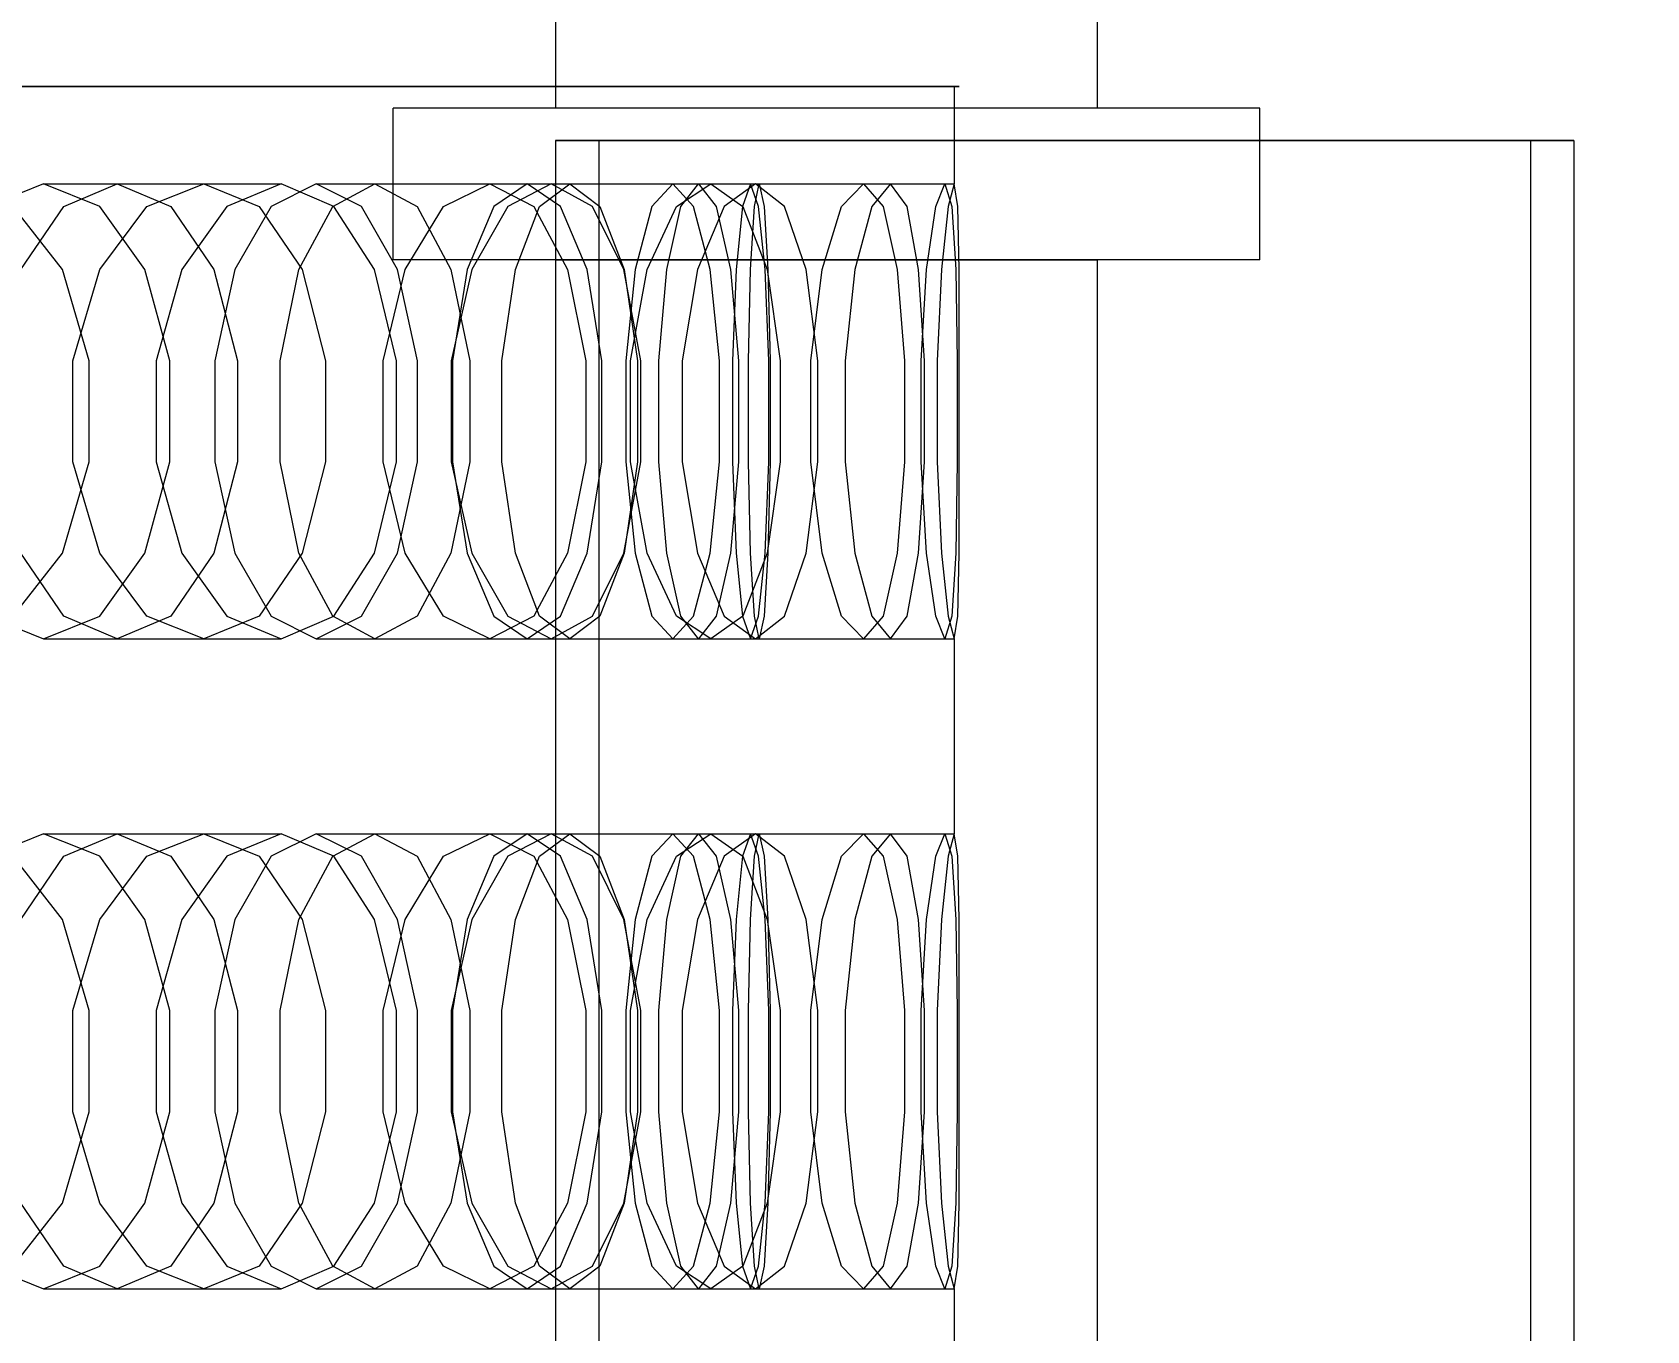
# Model space of a CAD drawing. Header units: millimetres. Extents: x -1970 to 34302, y -65268 to 6837.
# Drawn here: x 26434.9 to 26583.9, y -17914.9 to -17795 of the extents above; entities that cross this region are included whole.
import ezdxf

# ---------------------------------------------------------------- set-up
doc = ezdxf.new("R2010")
doc.units = ezdxf.units.MM
doc.layers.add('COTAS_P', color=1, linetype='Continuous', lineweight=0)
doc.layers.add('superior_briquetadora', color=7, linetype='Continuous', lineweight=0)
doc.dimstyles.new('R19_100', dxfattribs={"dimtxt": 250, "dimasz": 150, "dimexe": 150, "dimexo": 80, "dimgap": 100, "dimtad": 1, "dimtih": 1, "dimtoh": 1, "dimdsep": 46, "dimcen": 0.09, "dimadec": 0, "dimazin": 0, "dimtfac": 1, "dimtdec": 4, "dimtofl": 0, "dimtmove": 0, "dimatfit": 3, "dimfxl": 1, "dimtolj": 1, "dimtzin": 0, "dimarcsym": 0})

# ---------------------------------------------------------------- blocks, each defined once
blk = doc.blocks.new('*D23')
at = {"layer": 'COTAS_P', "color": 0, "lineweight": -2, "transparency": 16777216}
for p, q in [((25128.19, -17920), (25128.19, -16950)), ((27628.19, -17920), (27628.19, -16950)), ((25278.19, -17100), (27478.19, -17100))]:
    blk.add_line(p, q, dxfattribs=at)
at = {"layer": 'COTAS_P', "color": 0, "transparency": 16777216}
for points in [[(25278.19, -17075), (25278.19, -17125), (25128.19, -17100)], [(27478.19, -17075), (27478.19, -17125), (27628.19, -17100)]]:
    blk.add_solid(points, dxfattribs=at)
at = {"layer": 'Defpoints', "color": 0, "transparency": 16777216}
for p in [(27628.19, -17100), (25128.19, -18000), (27628.19, -18000)]:
    blk.add_point(p, dxfattribs=at)

msp = doc.modelspace()

# ---------------------------------------------------------------- linework, layer by layer
at = {"layer": 'superior_briquetadora'}
for p, q in [((26483.187, -17790), (26483.187, -17802)), ((26533.187, -17790), (26533.187, -17802)), ((26425.404, -17800), (26437.988, -17800)), ((26438.748, -17800), (26426.214, -17800)), ((26437.988, -17800), (26449.776, -17800)), ((26450.485, -17800), (26438.748, -17800)), ((26449.776, -17800), (26460.738, -17800)), ((26461.395, -17800), (26450.485, -17800)), ((26460.738, -17800), (26470.847, -17800)), ((26471.45, -17800), (26461.395, -17800)), ((26470.847, -17800), (26480.076, -17800)), ((26480.623, -17800), (26471.45, -17800)), ((26480.076, -17800), (26488.402, -17800)), ((26488.892, -17800), (26480.623, -17800)), ((26488.402, -17800), (26495.804, -17800)), ((26496.235, -17800), (26488.892, -17800)), ((26495.804, -17800), (26502.261, -17800)), ((26502.633, -17800), (26496.235, -17800)), ((26502.261, -17800), (26507.759, -17800)), ((26508.07, -17800), (26502.633, -17800)), ((26507.759, -17800), (26512.282, -17800)), ((26512.532, -17800), (26508.07, -17800)), ((26512.282, -17800), (26515.819, -17800)), ((26516.007, -17800), (26512.532, -17800)), ((26515.819, -17800), (26518.361, -17800)), ((26518.486, -17800), (26516.007, -17800)), ((26518.361, -17800), (26519.901, -17800)), ((26519.964, -17800), (26518.486, -17800)), ((26519.901, -17800), (26520.436, -17800)), ((26520.436, -17800), (26519.964, -17800)), ((26519.964, -17800), (26519.964, -17809)), ((26468.187, -17816), (26468.187, -17802)), ((26548.187, -17802), (26468.187, -17802)), ((26485.662, -17802), (26483.187, -17802)), ((26492.599, -17802), (26485.662, -17802)), ((26502.624, -17802), (26492.599, -17802)), ((26513.75, -17802), (26502.624, -17802)), ((26523.774, -17802), (26513.75, -17802)), ((26530.711, -17802), (26523.774, -17802)), ((26533.187, -17802), (26530.711, -17802)), ((26548.187, -17816), (26548.187, -17802)), ((26483.187, -17805), (26483.187, -18195)), ((26487.187, -17805), (26483.187, -17805)), ((26483.187, -17805), (26573.187, -17805)), ((26487.187, -17805), (26487.187, -18195)), ((26577.187, -17805), (26487.187, -17805)), ((26573.187, -17805), (26573.187, -18195)), ((26573.187, -17805), (26577.187, -17805)), ((26577.187, -17805), (26577.187, -18195)), ((26435.92, -17809), (26430.735, -17811.08)), ((26435.92, -17809), (26450.721, -17809)), ((26441.106, -17811.08), (26435.92, -17809)), ((26437.787, -17811.08), (26442.724, -17809)), ((26442.724, -17809), (26457.852, -17809)), ((26442.724, -17809), (26447.662, -17811.08)), ((26445.448, -17811.08), (26450.721, -17809)), ((26450.721, -17809), (26455.82, -17811.08)), ((26457.852, -17809), (26452.826, -17811.08)), ((26461.088, -17809), (26456.925, -17811.08)), ((26462.701, -17811.08), (26457.852, -17809)), ((26461.088, -17809), (26477.099, -17809)), ((26465.251, -17811.08), (26461.088, -17809)), ((26462.609, -17811.08), (26466.505, -17809)), ((26466.505, -17809), (26482.776, -17809)), ((26466.505, -17809), (26470.4, -17811.08)), ((26472.842, -17811.08), (26477.099, -17809)), ((26477.099, -17809), (26481.169, -17811.08)), ((26480.559, -17809), (26477.49, -17811.08)), ((26482.776, -17809), (26478.785, -17811.08)), ((26480.559, -17809), (26497.507, -17809)), ((26483.629, -17811.08), (26480.559, -17809)), ((26481.709, -17811.08), (26484.496, -17809)), ((26486.577, -17811.08), (26482.776, -17809)), ((26484.496, -17809), (26501.633, -17809)), ((26484.496, -17809), (26487.283, -17811.08)), ((26494.002, -17809), (26492.078, -17811.08)), ((26494.002, -17809), (26511.596, -17809)), ((26495.925, -17811.08), (26494.002, -17809)), ((26494.338, -17811.08), (26497.507, -17809)), ((26494.76, -17811.08), (26496.391, -17809)), ((26496.391, -17809), (26514.1, -17809)), ((26496.391, -17809), (26498.022, -17811.08)), ((26497.507, -17809), (26500.477, -17811.08)), ((26501.633, -17809), (26498.745, -17811.08)), ((26501.185, -17809), (26500.44, -17811.08)), ((26501.185, -17809), (26519.125, -17809)), ((26501.929, -17811.08), (26501.185, -17809)), ((26501.539, -17811.08), (26501.986, -17809)), ((26504.32, -17811.08), (26501.633, -17809)), ((26501.986, -17809), (26519.964, -17809)), ((26501.986, -17809), (26502.433, -17811.08)), ((26509.569, -17811.08), (26511.596, -17809)), ((26511.596, -17809), (26513.416, -17811.08)), ((26514.1, -17809), (26512.365, -17811.08)), ((26515.627, -17811.08), (26514.1, -17809)), ((26518.274, -17811.08), (26519.125, -17809)), ((26519.125, -17809), (26519.764, -17811.08)), ((26519.964, -17809), (26519.411, -17811.08)), ((26520.305, -17811.08), (26519.964, -17809)), ((26437.648, -17816.906), (26433.102, -17811.08)), ((26433.827, -17816.907), (26437.787, -17811.08)), ((26441.095, -17816.906), (26445.448, -17811.08)), ((26445.264, -17816.907), (26441.106, -17811.08)), ((26447.662, -17811.08), (26451.621, -17816.907)), ((26452.826, -17811.08), (26448.667, -17816.906)), ((26456.925, -17811.08), (26453.586, -17816.907)), ((26455.82, -17811.08), (26459.782, -17816.906)), ((26459.485, -17816.907), (26462.609, -17811.08)), ((26466.46, -17816.906), (26462.701, -17811.08)), ((26468.59, -17816.907), (26465.251, -17811.08)), ((26469.292, -17816.906), (26472.842, -17811.08)), ((26470.4, -17811.08), (26473.524, -17816.907)), ((26477.49, -17811.08), (26475.028, -17816.907)), ((26478.785, -17811.08), (26475.446, -17816.906)), ((26479.474, -17816.907), (26481.709, -17811.08)), ((26481.169, -17811.08), (26484.295, -17816.906)), ((26486.091, -17816.907), (26483.629, -17811.08)), ((26489.485, -17816.906), (26486.577, -17811.08)), ((26487.283, -17811.08), (26489.518, -17816.907)), ((26492.078, -17811.08), (26490.536, -17816.907)), ((26491.652, -17816.906), (26494.338, -17811.08)), ((26493.452, -17816.907), (26494.76, -17811.08)), ((26497.468, -17816.907), (26495.925, -17811.08)), ((26498.745, -17811.08), (26496.283, -17816.906)), ((26498.022, -17811.08), (26499.33, -17816.907)), ((26500.44, -17811.08), (26499.843, -17816.907)), ((26500.477, -17811.08), (26502.715, -17816.906)), ((26501.18, -17816.907), (26501.539, -17811.08)), ((26502.527, -17816.907), (26501.929, -17811.08)), ((26502.433, -17811.08), (26502.791, -17816.907)), ((26506.328, -17816.906), (26504.32, -17811.08)), ((26507.794, -17816.906), (26509.569, -17811.08)), ((26512.365, -17811.08), (26510.823, -17816.906)), ((26513.416, -17811.08), (26514.726, -17816.906)), ((26516.701, -17816.906), (26515.627, -17811.08)), ((26517.44, -17816.906), (26518.274, -17811.08)), ((26519.411, -17811.08), (26518.815, -17816.906)), ((26519.764, -17811.08), (26520.124, -17816.906)), ((26520.426, -17816.906), (26520.305, -17811.08)), ((26548.187, -17816), (26468.187, -17816)), ((26483.187, -17816), (26485.662, -17816)), ((26483.187, -17816), (26483.187, -18194)), ((26485.662, -17816), (26492.599, -17816)), ((26492.599, -17816), (26502.624, -17816)), ((26502.624, -17816), (26513.75, -17816)), ((26513.75, -17816), (26523.774, -17816)), ((26523.774, -17816), (26530.711, -17816)), ((26530.711, -17816), (26533.187, -17816)), ((26533.187, -17816), (26533.187, -18194)), ((26440.126, -17825.326), (26437.648, -17816.906)), ((26438.63, -17825.326), (26441.095, -17816.906)), ((26447.572, -17825.327), (26445.264, -17816.907)), ((26448.667, -17816.906), (26446.309, -17825.326)), ((26451.621, -17816.907), (26453.819, -17825.327)), ((26453.586, -17816.907), (26451.734, -17825.327)), ((26457.751, -17825.327), (26459.485, -17816.907)), ((26459.782, -17816.906), (26461.933, -17825.326)), ((26468.497, -17825.326), (26466.46, -17816.906)), ((26467.269, -17825.326), (26469.292, -17816.906)), ((26470.442, -17825.327), (26468.59, -17816.907)), ((26473.524, -17816.907), (26475.258, -17825.327)), ((26475.446, -17816.906), (26473.54, -17825.326)), ((26475.028, -17816.907), (26473.662, -17825.327)), ((26478.233, -17825.327), (26479.474, -17816.907)), ((26484.295, -17816.906), (26485.978, -17825.326)), ((26487.457, -17825.327), (26486.091, -17816.907)), ((26491.047, -17825.326), (26489.485, -17816.906)), ((26489.518, -17816.907), (26490.759, -17825.327)), ((26490.536, -17816.907), (26489.68, -17825.327)), ((26490.107, -17825.326), (26491.652, -17816.906)), ((26492.726, -17825.327), (26493.452, -17816.907)), ((26496.283, -17816.906), (26494.861, -17825.326)), ((26498.324, -17825.327), (26497.468, -17816.907)), ((26499.33, -17816.907), (26500.056, -17825.327)), ((26499.843, -17816.907), (26499.512, -17825.327)), ((26500.981, -17825.327), (26501.18, -17816.907)), ((26502.858, -17825.327), (26502.527, -17816.907)), ((26502.715, -17816.906), (26503.901, -17825.326)), ((26502.791, -17816.907), (26502.99, -17825.327)), ((26507.387, -17825.326), (26506.328, -17816.906)), ((26506.751, -17825.326), (26507.794, -17816.906)), ((26510.823, -17816.906), (26509.909, -17825.326)), ((26514.726, -17816.906), (26515.396, -17825.326)), ((26517.239, -17825.326), (26516.701, -17816.906)), ((26516.919, -17825.326), (26517.44, -17816.906)), ((26518.815, -17816.906), (26518.425, -17825.326)), ((26520.124, -17816.906), (26520.265, -17825.326)), ((26520.435, -17825.326), (26520.426, -17816.906)), ((26438.63, -17834.674), (26438.63, -17825.326)), ((26440.126, -17834.674), (26440.126, -17825.326)), ((26446.309, -17825.326), (26446.309, -17834.674)), ((26447.572, -17834.673), (26447.572, -17825.327)), ((26451.734, -17825.327), (26451.734, -17834.673)), ((26453.819, -17825.327), (26453.819, -17834.673)), ((26457.751, -17834.673), (26457.751, -17825.327)), ((26461.933, -17825.326), (26461.933, -17834.674)), ((26467.269, -17834.674), (26467.269, -17825.326)), ((26468.497, -17834.674), (26468.497, -17825.326)), ((26470.442, -17834.673), (26470.442, -17825.327)), ((26473.54, -17825.326), (26473.54, -17834.674)), ((26473.662, -17825.327), (26473.662, -17834.673)), ((26475.258, -17825.327), (26475.258, -17834.673)), ((26478.233, -17834.673), (26478.233, -17825.327)), ((26485.978, -17825.326), (26485.978, -17834.674)), ((26487.457, -17834.673), (26487.457, -17825.327)), ((26489.68, -17825.327), (26489.68, -17834.673)), ((26490.107, -17834.674), (26490.107, -17825.326)), ((26490.759, -17825.327), (26490.759, -17834.673)), ((26491.047, -17834.674), (26491.047, -17825.326)), ((26492.726, -17834.673), (26492.726, -17825.327)), ((26494.861, -17825.326), (26494.861, -17834.674)), ((26498.324, -17834.673), (26498.324, -17825.327)), ((26499.512, -17825.327), (26499.512, -17834.673)), ((26500.056, -17825.327), (26500.056, -17834.673)), ((26500.981, -17834.673), (26500.981, -17825.327)), ((26502.858, -17834.673), (26502.858, -17825.327)), ((26502.99, -17825.327), (26502.99, -17834.673)), ((26503.901, -17825.326), (26503.901, -17834.674)), ((26506.751, -17834.674), (26506.751, -17825.326)), ((26507.387, -17834.674), (26507.387, -17825.326)), ((26509.909, -17825.326), (26509.909, -17834.674)), ((26515.396, -17825.326), (26515.396, -17834.674)), ((26516.919, -17834.674), (26516.919, -17825.326)), ((26517.239, -17834.674), (26517.239, -17825.326)), ((26518.425, -17825.326), (26518.425, -17834.674)), ((26520.265, -17825.326), (26520.265, -17834.674)), ((26520.435, -17834.674), (26520.435, -17825.326)), ((26437.648, -17843.094), (26440.126, -17834.674)), ((26441.095, -17843.094), (26438.63, -17834.674)), ((26445.264, -17843.093), (26447.572, -17834.673)), ((26446.309, -17834.674), (26448.667, -17843.094)), ((26453.819, -17834.673), (26451.621, -17843.093)), ((26451.734, -17834.673), (26453.586, -17843.093)), ((26459.485, -17843.093), (26457.751, -17834.673)), ((26461.933, -17834.674), (26459.782, -17843.094)), ((26466.46, -17843.094), (26468.497, -17834.674)), ((26469.292, -17843.094), (26467.269, -17834.674)), ((26468.59, -17843.093), (26470.442, -17834.673)), ((26475.258, -17834.673), (26473.524, -17843.093)), ((26473.54, -17834.674), (26475.446, -17843.094)), ((26473.662, -17834.673), (26475.028, -17843.093)), ((26479.474, -17843.093), (26478.233, -17834.673)), ((26485.978, -17834.674), (26484.295, -17843.094)), ((26486.091, -17843.093), (26487.457, -17834.673)), ((26489.485, -17843.094), (26491.047, -17834.674)), ((26490.759, -17834.673), (26489.518, -17843.093)), ((26489.68, -17834.673), (26490.536, -17843.093)), ((26491.652, -17843.094), (26490.107, -17834.674)), ((26493.452, -17843.093), (26492.726, -17834.673)), ((26494.861, -17834.674), (26496.283, -17843.094)), ((26497.468, -17843.093), (26498.324, -17834.673)), ((26500.056, -17834.673), (26499.33, -17843.093)), ((26499.512, -17834.673), (26499.843, -17843.093)), ((26501.18, -17843.093), (26500.981, -17834.673)), ((26502.527, -17843.093), (26502.858, -17834.673)), ((26503.901, -17834.674), (26502.715, -17843.094)), ((26502.99, -17834.673), (26502.791, -17843.093)), ((26506.328, -17843.094), (26507.387, -17834.674)), ((26507.794, -17843.094), (26506.751, -17834.674)), ((26509.909, -17834.674), (26510.823, -17843.094)), ((26515.396, -17834.674), (26514.726, -17843.094)), ((26516.701, -17843.094), (26517.239, -17834.674)), ((26517.44, -17843.094), (26516.919, -17834.674)), ((26518.425, -17834.674), (26518.815, -17843.094)), ((26520.265, -17834.674), (26520.124, -17843.094)), ((26520.426, -17843.094), (26520.435, -17834.674)), ((26433.102, -17848.92), (26437.648, -17843.094)), ((26437.787, -17848.92), (26433.827, -17843.093)), ((26445.448, -17848.92), (26441.095, -17843.094)), ((26441.106, -17848.92), (26445.264, -17843.093)), ((26451.621, -17843.093), (26447.662, -17848.92)), ((26448.667, -17843.094), (26452.826, -17848.92)), ((26453.586, -17843.093), (26456.925, -17848.92)), ((26459.782, -17843.094), (26455.82, -17848.92)), ((26462.609, -17848.92), (26459.485, -17843.093)), ((26462.701, -17848.92), (26466.46, -17843.094)), ((26465.251, -17848.92), (26468.59, -17843.093)), ((26472.842, -17848.92), (26469.292, -17843.094)), ((26473.524, -17843.093), (26470.4, -17848.92)), ((26475.028, -17843.093), (26477.49, -17848.92)), ((26475.446, -17843.094), (26478.785, -17848.92)), ((26481.709, -17848.92), (26479.474, -17843.093)), ((26484.295, -17843.094), (26481.169, -17848.92)), ((26483.629, -17848.92), (26486.091, -17843.093)), ((26486.577, -17848.92), (26489.485, -17843.094)), ((26489.518, -17843.093), (26487.283, -17848.92)), ((26490.536, -17843.093), (26492.078, -17848.92)), ((26494.338, -17848.92), (26491.652, -17843.094)), ((26494.76, -17848.92), (26493.452, -17843.093)), ((26495.925, -17848.92), (26497.468, -17843.093)), ((26496.283, -17843.094), (26498.745, -17848.92)), ((26499.33, -17843.093), (26498.022, -17848.92)), ((26499.843, -17843.093), (26500.44, -17848.92)), ((26502.715, -17843.094), (26500.477, -17848.92)), ((26501.539, -17848.92), (26501.18, -17843.093)), ((26501.929, -17848.92), (26502.527, -17843.093)), ((26502.791, -17843.093), (26502.433, -17848.92)), ((26504.32, -17848.92), (26506.328, -17843.094)), ((26509.569, -17848.92), (26507.794, -17843.094)), ((26510.823, -17843.094), (26512.365, -17848.92)), ((26514.726, -17843.094), (26513.416, -17848.92)), ((26515.627, -17848.92), (26516.701, -17843.094)), ((26518.274, -17848.92), (26517.44, -17843.094)), ((26518.815, -17843.094), (26519.411, -17848.92)), ((26520.124, -17843.094), (26519.764, -17848.92)), ((26520.305, -17848.92), (26520.426, -17843.094)), ((26430.735, -17848.92), (26435.92, -17851)), ((26435.92, -17851), (26441.106, -17848.92)), ((26442.724, -17851), (26437.787, -17848.92)), ((26447.662, -17848.92), (26442.724, -17851)), ((26450.721, -17851), (26445.448, -17848.92)), ((26455.82, -17848.92), (26450.721, -17851)), ((26452.826, -17848.92), (26457.852, -17851)), ((26456.925, -17848.92), (26461.088, -17851)), ((26457.852, -17851), (26462.701, -17848.92)), ((26461.088, -17851), (26465.251, -17848.92)), ((26466.505, -17851), (26462.609, -17848.92)), ((26470.4, -17848.92), (26466.505, -17851)), ((26477.099, -17851), (26472.842, -17848.92)), ((26481.169, -17848.92), (26477.099, -17851)), ((26477.49, -17848.92), (26480.559, -17851)), ((26478.785, -17848.92), (26482.776, -17851)), ((26480.559, -17851), (26483.629, -17848.92)), ((26484.496, -17851), (26481.709, -17848.92)), ((26482.776, -17851), (26486.577, -17848.92)), ((26487.283, -17848.92), (26484.496, -17851)), ((26492.078, -17848.92), (26494.002, -17851)), ((26494.002, -17851), (26495.925, -17848.92)), ((26497.507, -17851), (26494.338, -17848.92)), ((26496.391, -17851), (26494.76, -17848.92)), ((26498.022, -17848.92), (26496.391, -17851)), ((26500.477, -17848.92), (26497.507, -17851)), ((26498.745, -17848.92), (26501.633, -17851)), ((26500.44, -17848.92), (26501.185, -17851)), ((26501.185, -17851), (26501.929, -17848.92)), ((26501.986, -17851), (26501.539, -17848.92)), ((26501.633, -17851), (26504.32, -17848.92)), ((26502.433, -17848.92), (26501.986, -17851)), ((26511.596, -17851), (26509.569, -17848.92)), ((26513.416, -17848.92), (26511.596, -17851)), ((26512.365, -17848.92), (26514.1, -17851)), ((26514.1, -17851), (26515.627, -17848.92)), ((26519.125, -17851), (26518.274, -17848.92)), ((26519.764, -17848.92), (26519.125, -17851)), ((26519.411, -17848.92), (26519.964, -17851)), ((26519.964, -17851), (26520.305, -17848.92)), ((26435.92, -17851), (26450.721, -17851)), ((26442.724, -17851), (26457.852, -17851)), ((26461.088, -17851), (26477.099, -17851)), ((26466.505, -17851), (26482.776, -17851)), ((26480.559, -17851), (26497.507, -17851)), ((26484.496, -17851), (26501.633, -17851)), ((26494.002, -17851), (26511.596, -17851)), ((26496.391, -17851), (26514.1, -17851)), ((26501.185, -17851), (26519.125, -17851)), ((26501.986, -17851), (26519.964, -17851)), ((26519.964, -17851), (26519.964, -17869)), ((26435.92, -17869), (26430.735, -17871.08)), ((26435.92, -17869), (26450.721, -17869)), ((26441.106, -17871.08), (26435.92, -17869)), ((26437.787, -17871.08), (26442.724, -17869)), ((26442.724, -17869), (26457.852, -17869)), ((26442.724, -17869), (26447.662, -17871.08)), ((26445.448, -17871.08), (26450.721, -17869)), ((26450.721, -17869), (26455.82, -17871.08)), ((26457.852, -17869), (26452.826, -17871.08)), ((26461.088, -17869), (26456.925, -17871.08)), ((26462.701, -17871.08), (26457.852, -17869)), ((26461.088, -17869), (26477.099, -17869)), ((26465.251, -17871.08), (26461.088, -17869)), ((26462.609, -17871.08), (26466.505, -17869)), ((26466.505, -17869), (26482.776, -17869)), ((26466.505, -17869), (26470.4, -17871.08)), ((26472.842, -17871.08), (26477.099, -17869)), ((26477.099, -17869), (26481.169, -17871.08)), ((26480.559, -17869), (26477.49, -17871.08)), ((26482.776, -17869), (26478.785, -17871.08)), ((26480.559, -17869), (26497.507, -17869)), ((26483.629, -17871.08), (26480.559, -17869)), ((26481.709, -17871.08), (26484.496, -17869)), ((26486.577, -17871.08), (26482.776, -17869)), ((26484.496, -17869), (26501.633, -17869)), ((26484.496, -17869), (26487.283, -17871.08)), ((26494.002, -17869), (26492.078, -17871.08)), ((26494.002, -17869), (26511.596, -17869)), ((26495.925, -17871.08), (26494.002, -17869)), ((26494.338, -17871.08), (26497.507, -17869)), ((26494.76, -17871.08), (26496.391, -17869)), ((26496.391, -17869), (26514.1, -17869)), ((26496.391, -17869), (26498.022, -17871.08)), ((26497.507, -17869), (26500.477, -17871.08)), ((26501.633, -17869), (26498.745, -17871.08)), ((26501.185, -17869), (26500.44, -17871.08)), ((26501.185, -17869), (26519.125, -17869)), ((26501.929, -17871.08), (26501.185, -17869)), ((26501.539, -17871.08), (26501.986, -17869)), ((26504.32, -17871.08), (26501.633, -17869)), ((26501.986, -17869), (26519.964, -17869)), ((26501.986, -17869), (26502.433, -17871.08)), ((26509.569, -17871.08), (26511.596, -17869)), ((26511.596, -17869), (26513.416, -17871.08)), ((26514.1, -17869), (26512.365, -17871.08)), ((26515.627, -17871.08), (26514.1, -17869)), ((26518.274, -17871.08), (26519.125, -17869)), ((26519.125, -17869), (26519.764, -17871.08)), ((26519.964, -17869), (26519.411, -17871.08)), ((26520.305, -17871.08), (26519.964, -17869)), ((26437.648, -17876.906), (26433.102, -17871.08)), ((26433.827, -17876.907), (26437.787, -17871.08)), ((26441.095, -17876.906), (26445.448, -17871.08)), ((26445.264, -17876.907), (26441.106, -17871.08)), ((26447.662, -17871.08), (26451.621, -17876.907)), ((26452.826, -17871.08), (26448.667, -17876.906)), ((26456.925, -17871.08), (26453.586, -17876.907)), ((26455.82, -17871.08), (26459.782, -17876.906)), ((26459.485, -17876.907), (26462.609, -17871.08)), ((26466.46, -17876.906), (26462.701, -17871.08)), ((26468.59, -17876.907), (26465.251, -17871.08)), ((26469.292, -17876.906), (26472.842, -17871.08)), ((26470.4, -17871.08), (26473.524, -17876.907)), ((26477.49, -17871.08), (26475.028, -17876.907)), ((26478.785, -17871.08), (26475.446, -17876.906)), ((26479.474, -17876.907), (26481.709, -17871.08)), ((26481.169, -17871.08), (26484.295, -17876.906)), ((26486.091, -17876.907), (26483.629, -17871.08)), ((26489.485, -17876.906), (26486.577, -17871.08)), ((26487.283, -17871.08), (26489.518, -17876.907)), ((26492.078, -17871.08), (26490.536, -17876.907)), ((26491.652, -17876.906), (26494.338, -17871.08)), ((26493.452, -17876.907), (26494.76, -17871.08)), ((26497.468, -17876.907), (26495.925, -17871.08)), ((26498.745, -17871.08), (26496.283, -17876.906)), ((26498.022, -17871.08), (26499.33, -17876.907)), ((26500.44, -17871.08), (26499.843, -17876.907)), ((26500.477, -17871.08), (26502.715, -17876.906)), ((26501.18, -17876.907), (26501.539, -17871.08)), ((26502.527, -17876.907), (26501.929, -17871.08)), ((26502.433, -17871.08), (26502.791, -17876.907)), ((26506.328, -17876.906), (26504.32, -17871.08)), ((26507.794, -17876.906), (26509.569, -17871.08)), ((26512.365, -17871.08), (26510.823, -17876.906)), ((26513.416, -17871.08), (26514.726, -17876.906)), ((26516.701, -17876.906), (26515.627, -17871.08)), ((26517.44, -17876.906), (26518.274, -17871.08)), ((26519.411, -17871.08), (26518.815, -17876.906)), ((26519.764, -17871.08), (26520.124, -17876.906)), ((26520.426, -17876.906), (26520.305, -17871.08)), ((26440.126, -17885.326), (26437.648, -17876.906)), ((26438.63, -17885.326), (26441.095, -17876.906)), ((26447.572, -17885.327), (26445.264, -17876.907)), ((26448.667, -17876.906), (26446.309, -17885.326)), ((26451.621, -17876.907), (26453.819, -17885.327)), ((26453.586, -17876.907), (26451.734, -17885.327)), ((26457.751, -17885.327), (26459.485, -17876.907)), ((26459.782, -17876.906), (26461.933, -17885.326)), ((26468.497, -17885.326), (26466.46, -17876.906)), ((26467.269, -17885.326), (26469.292, -17876.906)), ((26470.442, -17885.327), (26468.59, -17876.907)), ((26473.524, -17876.907), (26475.258, -17885.327)), ((26475.446, -17876.906), (26473.54, -17885.326)), ((26475.028, -17876.907), (26473.662, -17885.327)), ((26478.233, -17885.327), (26479.474, -17876.907)), ((26484.295, -17876.906), (26485.978, -17885.326)), ((26487.457, -17885.327), (26486.091, -17876.907)), ((26491.047, -17885.326), (26489.485, -17876.906)), ((26489.518, -17876.907), (26490.759, -17885.327)), ((26490.536, -17876.907), (26489.68, -17885.327)), ((26490.107, -17885.326), (26491.652, -17876.906)), ((26492.726, -17885.327), (26493.452, -17876.907)), ((26496.283, -17876.906), (26494.861, -17885.326)), ((26498.324, -17885.327), (26497.468, -17876.907)), ((26499.33, -17876.907), (26500.056, -17885.327)), ((26499.843, -17876.907), (26499.512, -17885.327)), ((26500.981, -17885.327), (26501.18, -17876.907)), ((26502.858, -17885.327), (26502.527, -17876.907)), ((26502.715, -17876.906), (26503.901, -17885.326)), ((26502.791, -17876.907), (26502.99, -17885.327)), ((26507.387, -17885.326), (26506.328, -17876.906)), ((26506.751, -17885.326), (26507.794, -17876.906)), ((26510.823, -17876.906), (26509.909, -17885.326)), ((26514.726, -17876.906), (26515.396, -17885.326)), ((26517.239, -17885.326), (26516.701, -17876.906)), ((26516.919, -17885.326), (26517.44, -17876.906)), ((26518.815, -17876.906), (26518.425, -17885.326)), ((26520.124, -17876.906), (26520.265, -17885.326)), ((26520.435, -17885.326), (26520.426, -17876.906)), ((26438.63, -17894.674), (26438.63, -17885.326)), ((26440.126, -17894.674), (26440.126, -17885.326)), ((26446.309, -17885.326), (26446.309, -17894.674)), ((26447.572, -17894.673), (26447.572, -17885.327)), ((26451.734, -17885.327), (26451.734, -17894.673)), ((26453.819, -17885.327), (26453.819, -17894.673)), ((26457.751, -17894.673), (26457.751, -17885.327)), ((26461.933, -17885.326), (26461.933, -17894.674)), ((26467.269, -17894.674), (26467.269, -17885.326)), ((26468.497, -17894.674), (26468.497, -17885.326)), ((26470.442, -17894.673), (26470.442, -17885.327)), ((26473.54, -17885.326), (26473.54, -17894.674)), ((26473.662, -17885.327), (26473.662, -17894.673)), ((26475.258, -17885.327), (26475.258, -17894.673)), ((26478.233, -17894.673), (26478.233, -17885.327)), ((26485.978, -17885.326), (26485.978, -17894.674)), ((26487.457, -17894.673), (26487.457, -17885.327)), ((26489.68, -17885.327), (26489.68, -17894.673)), ((26490.107, -17894.674), (26490.107, -17885.326)), ((26490.759, -17885.327), (26490.759, -17894.673)), ((26491.047, -17894.674), (26491.047, -17885.326)), ((26492.726, -17894.673), (26492.726, -17885.327)), ((26494.861, -17885.326), (26494.861, -17894.674)), ((26498.324, -17894.673), (26498.324, -17885.327)), ((26499.512, -17885.327), (26499.512, -17894.673)), ((26500.056, -17885.327), (26500.056, -17894.673)), ((26500.981, -17894.673), (26500.981, -17885.327)), ((26502.858, -17894.673), (26502.858, -17885.327)), ((26502.99, -17885.327), (26502.99, -17894.673)), ((26503.901, -17885.326), (26503.901, -17894.674)), ((26506.751, -17894.674), (26506.751, -17885.326)), ((26507.387, -17894.674), (26507.387, -17885.326)), ((26509.909, -17885.326), (26509.909, -17894.674)), ((26515.396, -17885.326), (26515.396, -17894.674)), ((26516.919, -17894.674), (26516.919, -17885.326)), ((26517.239, -17894.674), (26517.239, -17885.326)), ((26518.425, -17885.326), (26518.425, -17894.674)), ((26520.265, -17885.326), (26520.265, -17894.674)), ((26520.435, -17894.674), (26520.435, -17885.326)), ((26437.648, -17903.094), (26440.126, -17894.674)), ((26441.095, -17903.094), (26438.63, -17894.674)), ((26445.264, -17903.093), (26447.572, -17894.673)), ((26446.309, -17894.674), (26448.667, -17903.094)), ((26453.819, -17894.673), (26451.621, -17903.093)), ((26451.734, -17894.673), (26453.586, -17903.093)), ((26459.485, -17903.093), (26457.751, -17894.673)), ((26461.933, -17894.674), (26459.782, -17903.094)), ((26466.46, -17903.094), (26468.497, -17894.674)), ((26469.292, -17903.094), (26467.269, -17894.674)), ((26468.59, -17903.093), (26470.442, -17894.673)), ((26475.258, -17894.673), (26473.524, -17903.093)), ((26473.54, -17894.674), (26475.446, -17903.094)), ((26473.662, -17894.673), (26475.028, -17903.093)), ((26479.474, -17903.093), (26478.233, -17894.673)), ((26485.978, -17894.674), (26484.295, -17903.094)), ((26486.091, -17903.093), (26487.457, -17894.673)), ((26489.485, -17903.094), (26491.047, -17894.674)), ((26490.759, -17894.673), (26489.518, -17903.093)), ((26489.68, -17894.673), (26490.536, -17903.093)), ((26491.652, -17903.094), (26490.107, -17894.674)), ((26493.452, -17903.093), (26492.726, -17894.673)), ((26494.861, -17894.674), (26496.283, -17903.094)), ((26497.468, -17903.093), (26498.324, -17894.673)), ((26500.056, -17894.673), (26499.33, -17903.093)), ((26499.512, -17894.673), (26499.843, -17903.093)), ((26501.18, -17903.093), (26500.981, -17894.673)), ((26502.527, -17903.093), (26502.858, -17894.673)), ((26503.901, -17894.674), (26502.715, -17903.094)), ((26502.99, -17894.673), (26502.791, -17903.093)), ((26506.328, -17903.094), (26507.387, -17894.674)), ((26507.794, -17903.094), (26506.751, -17894.674)), ((26509.909, -17894.674), (26510.823, -17903.094)), ((26515.396, -17894.674), (26514.726, -17903.094)), ((26516.701, -17903.094), (26517.239, -17894.674)), ((26517.44, -17903.094), (26516.919, -17894.674)), ((26518.425, -17894.674), (26518.815, -17903.094)), ((26520.265, -17894.674), (26520.124, -17903.094)), ((26520.426, -17903.094), (26520.435, -17894.674)), ((26433.102, -17908.92), (26437.648, -17903.094)), ((26437.787, -17908.92), (26433.827, -17903.093)), ((26445.448, -17908.92), (26441.095, -17903.094)), ((26441.106, -17908.92), (26445.264, -17903.093)), ((26451.621, -17903.093), (26447.662, -17908.92)), ((26448.667, -17903.094), (26452.826, -17908.92)), ((26453.586, -17903.093), (26456.925, -17908.92)), ((26459.782, -17903.094), (26455.82, -17908.92)), ((26462.609, -17908.92), (26459.485, -17903.093)), ((26462.701, -17908.92), (26466.46, -17903.094)), ((26465.251, -17908.92), (26468.59, -17903.093)), ((26472.842, -17908.92), (26469.292, -17903.094)), ((26473.524, -17903.093), (26470.4, -17908.92)), ((26475.028, -17903.093), (26477.49, -17908.92)), ((26475.446, -17903.094), (26478.785, -17908.92)), ((26481.709, -17908.92), (26479.474, -17903.093)), ((26484.295, -17903.094), (26481.169, -17908.92)), ((26483.629, -17908.92), (26486.091, -17903.093)), ((26486.577, -17908.92), (26489.485, -17903.094)), ((26489.518, -17903.093), (26487.283, -17908.92)), ((26490.536, -17903.093), (26492.078, -17908.92)), ((26494.338, -17908.92), (26491.652, -17903.094)), ((26494.76, -17908.92), (26493.452, -17903.093)), ((26495.925, -17908.92), (26497.468, -17903.093)), ((26496.283, -17903.094), (26498.745, -17908.92)), ((26499.33, -17903.093), (26498.022, -17908.92)), ((26499.843, -17903.093), (26500.44, -17908.92)), ((26502.715, -17903.094), (26500.477, -17908.92)), ((26501.539, -17908.92), (26501.18, -17903.093)), ((26501.929, -17908.92), (26502.527, -17903.093)), ((26502.791, -17903.093), (26502.433, -17908.92)), ((26504.32, -17908.92), (26506.328, -17903.094)), ((26509.569, -17908.92), (26507.794, -17903.094)), ((26510.823, -17903.094), (26512.365, -17908.92)), ((26514.726, -17903.094), (26513.416, -17908.92)), ((26515.627, -17908.92), (26516.701, -17903.094)), ((26518.274, -17908.92), (26517.44, -17903.094)), ((26518.815, -17903.094), (26519.411, -17908.92)), ((26520.124, -17903.094), (26519.764, -17908.92)), ((26520.305, -17908.92), (26520.426, -17903.094)), ((26430.735, -17908.92), (26435.92, -17911)), ((26435.92, -17911), (26441.106, -17908.92)), ((26442.724, -17911), (26437.787, -17908.92)), ((26447.662, -17908.92), (26442.724, -17911)), ((26450.721, -17911), (26445.448, -17908.92)), ((26455.82, -17908.92), (26450.721, -17911)), ((26452.826, -17908.92), (26457.852, -17911)), ((26456.925, -17908.92), (26461.088, -17911)), ((26457.852, -17911), (26462.701, -17908.92)), ((26461.088, -17911), (26465.251, -17908.92)), ((26466.505, -17911), (26462.609, -17908.92)), ((26470.4, -17908.92), (26466.505, -17911)), ((26477.099, -17911), (26472.842, -17908.92)), ((26481.169, -17908.92), (26477.099, -17911)), ((26477.49, -17908.92), (26480.559, -17911)), ((26478.785, -17908.92), (26482.776, -17911)), ((26480.559, -17911), (26483.629, -17908.92)), ((26484.496, -17911), (26481.709, -17908.92)), ((26482.776, -17911), (26486.577, -17908.92)), ((26487.283, -17908.92), (26484.496, -17911)), ((26492.078, -17908.92), (26494.002, -17911)), ((26494.002, -17911), (26495.925, -17908.92)), ((26497.507, -17911), (26494.338, -17908.92)), ((26496.391, -17911), (26494.76, -17908.92)), ((26498.022, -17908.92), (26496.391, -17911)), ((26500.477, -17908.92), (26497.507, -17911)), ((26498.745, -17908.92), (26501.633, -17911)), ((26500.44, -17908.92), (26501.185, -17911)), ((26501.185, -17911), (26501.929, -17908.92)), ((26501.986, -17911), (26501.539, -17908.92)), ((26501.633, -17911), (26504.32, -17908.92)), ((26502.433, -17908.92), (26501.986, -17911)), ((26511.596, -17911), (26509.569, -17908.92)), ((26513.416, -17908.92), (26511.596, -17911)), ((26512.365, -17908.92), (26514.1, -17911)), ((26514.1, -17911), (26515.627, -17908.92)), ((26519.125, -17911), (26518.274, -17908.92)), ((26519.764, -17908.92), (26519.125, -17911)), ((26519.411, -17908.92), (26519.964, -17911)), ((26519.964, -17911), (26520.305, -17908.92)), ((26435.92, -17911), (26450.721, -17911)), ((26442.724, -17911), (26457.852, -17911)), ((26461.088, -17911), (26477.099, -17911)), ((26466.505, -17911), (26482.776, -17911)), ((26480.559, -17911), (26497.507, -17911)), ((26484.496, -17911), (26501.633, -17911)), ((26494.002, -17911), (26511.596, -17911)), ((26496.391, -17911), (26514.1, -17911)), ((26501.185, -17911), (26519.125, -17911)), ((26501.986, -17911), (26519.964, -17911)), ((26519.964, -17911), (26519.964, -17929))]:
    msp.add_line(p, q, dxfattribs=at)

# ---------------------------------------------------------------- dimensions: what is measured, and where the dimension line sits
at = {"layer": 'COTAS_P'}
dim = msp.add_aligned_dim(p1=(25128.187, -18000), p2=(27628.187, -18000), distance=900, text='<> P', dimstyle='R19_100', dxfattribs=at)
dim.commit()
dim.dimension.update_dxf_attribs({"geometry": '*D23', "text_midpoint": (26378.187, -17100)})

doc.saveas('drawing.dxf')
